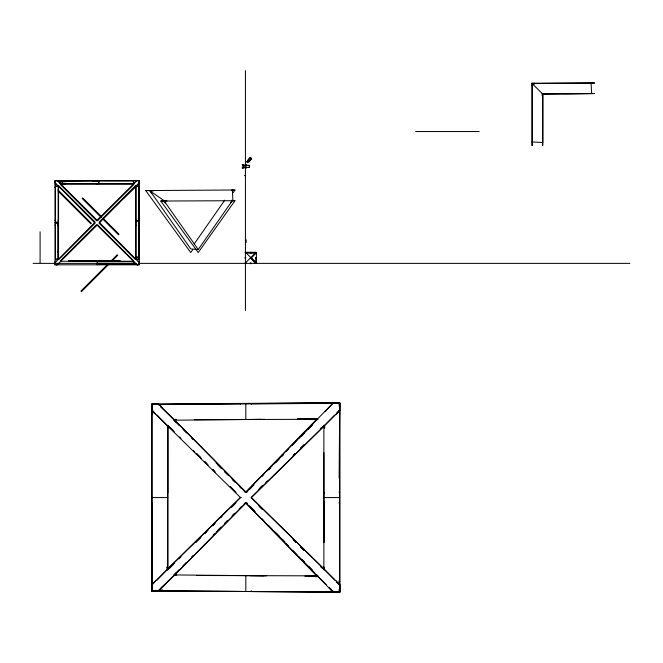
<?xml version="1.0" encoding="UTF-8"?>
<svg xmlns="http://www.w3.org/2000/svg" width="663" height="663" viewBox="0 0 663 663"><rect width="100%" height="100%" fill="white"/><g stroke="black" fill="none" stroke-linecap="round" stroke-linejoin="round"><path stroke-width="0.99" d="M133.387 264.322L133.387 261.694M339.125 477.907L339.738 402.756L339.738 591.827L151.827 591.181L151.993 404.513L240.396 403.684L240.42 404.488M167.722 569.26L167.838 425.315L167.059 425.364L157.056 415.021M323.875 568.837L323.892 452.763M339.721 591.81L339.729 584.501L338.926 580.97M564.926 93.649L594.661 93.549L542.74 94.038L532.132 83.563L594.678 82.983L532.124 83.19L532.124 145.528L532.124 83.215L532.654 83.729L534.535 83.198M245.816 591.512L245.824 575.617L173.656 574.929L173.706 575.708L160.421 588.446M542.16 95.994L542.177 93.508L544.696 94.005M151.993 404.513L151.993 410.637L152.788 414.16M54.988 182.623L95.116 223.207L58.833 259.482L58.311 258.96M54.988 263.294L56.305 264.736A1.293 0.912 0 0 0 57.233 264.744L97.486 224.782L133.76 261.056L133.362 261.462M251.219 404.413L251.244 403.61L339.754 402.781L338.975 403.56M151.902 502.993L151.993 590.625L158.996 590.642L245.923 502.968L332.785 591.761L332.818 590.982L329.13 587.393M336.804 582.321L338.942 584.534L339.754 584.501L339.738 592.382L339.738 403.311L158.996 404.496L158.946 405.275L162.543 404.463M339.158 589.606L339.754 592.357L332.685 592.332L332.735 591.553M55.004 182.068L56.305 180.626A1.293 0.912 0 0 1 57.233 180.626L97.635 220.696M55.004 262.739L95.116 222.146L58.833 185.872L58.303 186.402M255.918 263.145L256.498 263.41L256.498 258.006M54.988 180.585L139.222 180.56L139.222 264.802L54.988 264.802L54.988 180.568L55.51 181.082A1.782 1.782 0 0 1 58.029 181.09L97.105 180.56L97.105 181.223M233.152 192.742L234.975 189.991L145.727 190.579L190.753 252.528L192.577 249.959M234.951 200.715L160.802 201.038L198.22 252.528L234.951 200.74L232.257 200.732L198.22 249.537L190.753 248.923L149.821 190.563L145.719 190.579M151.835 414.184L152.225 412.386M339.174 583.647L339.754 580.954M339.133 406.054L339.738 403.311L251.244 403.61M151.827 584.501L152.233 582.736M255.86 252.354L250.78 257.667M339.216 590.095L339.738 588.197M532.132 85.941L532.654 84.077M245.078 257.667L245.766 257.667M245.758 258.371L245.086 258.371M255.802 257.667L256.49 257.667M256.482 258.371L255.819 258.396M256.357 263.261L251.277 258.006L256.366 252.91M246.147 263.128L245.733 263.551M230.865 202.721L231.868 200.209M194.184 244.001L224.74 200.185M316.234 420.309L317.395 418.784M174.725 574.68L176.474 572.418M251.376 158.996L249.031 161.731L246.926 161.78L249.238 161.739L251.376 158.996C250.457 152.241 242.55 170.283 250.597 157.38M175.463 573.462L173.706 575.708L176.607 574.954M60.83 261.479L60.3 260.949L96.574 224.674L136.976 264.736A1.293 0.912 0 0 0 137.904 264.744L139.164 263.476A1.293 0.912 -90 0 0 139.164 262.556L99.11 222.155L135.385 185.88L135.907 186.402M325.094 411.706L332.785 403.377L245.932 492.145L158.996 404.496L152.034 404.538M157.056 580.117L167.059 569.766L170.839 566.873M334.658 415.03L324.655 425.356L320.875 428.265M336.804 412.817L338.942 410.604L339.729 410.637L339.721 403.328M316.914 419.016L245.749 492.17L174.717 420.035M246.354 492.452L248.128 490.637M249.437 489.286L253.763 484.844M261.694 476.689L263.857 474.459M267.462 470.755L272.518 465.567M273.96 464.083L283.333 454.453M286.217 451.486L288.38 449.265M291.985 445.553L297.041 440.365M298.483 438.881L313.624 423.317M316.251 420.624L317.428 419.414M246.503 492.46L247.689 491.25M249.586 489.311L253.904 484.893M269.037 469.429L270.479 467.954M275.526 462.799L279.123 459.119M282.007 456.169L283.449 454.694M301.466 436.287L304.342 433.337M307.947 429.657L312.273 425.24M174.701 574.208L179.358 569.484M182.963 565.829L185.847 562.895M191.615 557.044L193.057 555.577M216.13 532.157L220.456 527.765M224.782 523.372L227.674 520.447L224.732 523.43M232.721 515.317L234.163 513.858M174.717 575.103L245.749 502.968L316.914 576.122M213.072 535.19L214.53 533.723M217.447 530.781L221.094 527.11M232.025 516.079L234.942 513.137M239.318 508.728L241.506 506.524M244.15 503.863L245.327 502.67M61.054 184.107L60.292 184.422L96.566 220.696L97.105 220.157M338.95 404.099L339.738 403.311M54.54 187.554L55.079 187.024M96.574 220.696L136.976 180.626A1.293 0.912 0 0 1 137.904 180.626L139.164 181.886A1.293 0.912 -90 0 1 139.164 182.806L99.085 223.216L135.36 259.49L135.898 258.96M97.635 220.688L133.909 184.413L133.379 183.883M54.988 264.802L55.51 264.28A1.782 1.782 0 0 0 58.029 264.28L58.551 264.636L58.551 263.758M135.658 181.612L135.658 180.726L136.18 181.082A1.782 1.782 0 0 1 138.7 181.082L139.222 180.568M107.771 264.239L80.927 291.082L81.458 291.621L109.03 264.056M111.392 260.617L117.202 254.807L117.732 255.346L111.931 261.147M124.611 252.711L125.133 252.189M245.128 263.203L250.324 258.006M245.741 263.054L245.269 263.584M255.827 252.959L256.332 252.454M155.482 590.368L151.827 591.181L152.631 590.377M167.267 569.343L240.329 497.565L241.398 497.565M152.034 590.6L151.993 584.501L240.512 497.565L151.993 410.637L152.772 410.588L155.606 414.184M168.303 569.227L174.377 563.268M178.778 558.934L180.982 556.771M195.668 542.351L201.544 536.582M204.477 533.698L208.149 530.085M212.558 525.759L215.492 522.875M220.63 517.828L222.097 516.386M231.644 507.013L236.053 502.687M169.04 568.639L173.043 564.71M195.809 542.351L200.218 538.024M204.627 533.698L206.823 531.535M212.699 525.759L214.174 524.317M231.793 507.013L234.735 504.129M258.553 489.567L262.216 485.962M265.888 482.357L267.355 480.915M293.013 455.672L295.209 453.509M304.01 444.856L300.347 448.461L303.986 444.856M259.896 488.125L262.1 485.962M293.701 454.951L295.168 453.509M251.153 497.565L323.685 426.417M116.721 205.058L119.638 202.223M123.293 198.676L134.979 187.331M151.984 580.954L152.772 584.551L151.993 584.501L155.623 580.979M336.091 414.168L339.729 410.637L251.36 497.565L339.729 584.501L338.942 584.534L336.116 580.954M320.909 428.29L323.171 426.533M167.673 569.194L170.681 566.848M162.543 587.062L158.946 589.863L158.996 590.642L162.518 589.871M255.446 263.029L255.794 258.006M251.144 252.976L251.12 252.305M251.144 263.7L251.144 263.029M250.44 252.305L250.44 252.984M250.44 263.02L250.44 263.708M155.457 403.966L152.631 404.761L151.827 403.958L158.83 403.916M232.282 200.723L232.854 200.566L232.423 190.008L231.727 190.198L232.091 190.72L231.727 190.198L234.951 190.19M336.141 592.324L338.031 591.827M337.036 403.411L339.754 402.781L151.844 403.982L151.993 584.501M329.229 591.752L332.818 590.982M65.571 183.684L61.071 184.132L58.551 180.726L58.551 181.612M65.886 183.311L60.764 183.684L60.855 181.057M92.505 181.355L96.599 181.057L92.571 181.347M60.35 183.684L65.413 183.319M323.875 569.824L324.655 569.782L334.658 580.108M246.926 161.797L249.238 161.739M338.934 492.17L339.738 492.145M323.884 493.057L324.688 493.04M176.623 419.381L173.706 419.43L160.421 406.692M261.007 419.347L173.656 420.209L173.706 419.43L175.446 421.685M297.728 418.999L317.038 418.817M250.324 419.48L264.595 419.339M297.347 419.033L316.798 418.85M532.157 83.579L534.56 84.077M160.794 201.038L164.2 201.022L198.22 249.537M194.276 419.696L318.099 419.281M315.124 576.653L318.066 576.644L326.179 584.526M136.13 220.157L135.658 220.157M415.602 131.531L479.208 131.531M243.619 165.162L242.103 164.905L243.619 164.905L243.619 167.938L242.103 167.938L243.619 167.756M244.92 165.162L246.437 164.905L244.92 164.913L244.92 167.938L246.437 167.938L244.92 167.756M245.426 165.344L249.213 165.352L249.213 167.482M245.691 165.394L249.487 165.394L249.487 167.499L245.426 167.474M58.311 181.057L133.909 181.065L133.909 183.692L60.209 183.684M56.032 184.132L55.145 184.132L55.51 183.61A1.782 1.782 0 0 1 55.51 181.09M60.606 184.132L133.139 184.132M138.177 184.132L139.056 184.132L138.7 183.61A1.782 1.782 0 0 0 138.7 181.082M55.493 186.394L58.145 186.402M136.122 186.402L138.774 186.402M54.988 220.157L55.493 220.157M58.004 220.166L58.551 220.157M138.782 220.157L139.222 220.157M136.122 220.646L138.774 220.646M136.122 221.185L138.774 221.185M55.493 222.171L58.145 222.171M54.988 222.685L58.551 222.685M135.658 222.685L136.255 222.685M138.749 222.677L139.222 222.685M55.493 223.216L58.145 223.216M54.988 225.205L55.435 225.205M58.021 225.196L58.551 225.205M135.658 225.205L136.164 225.196M138.774 225.205L139.222 225.205M245.426 239.84L246.18 239.84L246.18 242.467L245.426 242.467M245.227 252.288L256.283 252.288M245.6 252.412L250.78 257.517M136.122 256.921L138.774 256.921M136.122 257.459L138.774 257.459M245.169 258.006L245.683 258.006M255.885 258.006L256.399 258.006L256.415 252.81M55.493 258.96L58.145 258.96M136.122 258.96L138.774 258.96M56.032 261.239L55.145 261.239L55.51 261.761A1.782 1.782 0 0 0 55.51 264.28M61.071 261.239L133.139 261.239M138.177 261.239L139.056 261.239L138.7 261.761A1.782 1.782 0 0 1 138.7 264.28L139.222 264.802M97.105 261.694L133.909 261.694L133.909 264.322M33.15 263.368L136.462 263.368M138.758 263.368L629.85 263.368M97.105 264.322L135.898 264.322M151.91 497.565L167.772 497.565M323.884 497.565L339.746 497.565M196.903 575.484L318.099 575.857M151.844 591.156L240.396 591.454M250.324 575.658L266.642 575.815M305.535 576.18L316.798 576.288M245.816 575.641L264.065 575.815M304.872 576.205L317.038 576.321M151.993 590.625L339.754 592.357L338.975 591.578M532.124 141.923L542.69 142.537L542.69 93.732L542.69 145.528L542.715 94.047L591.669 93.566L591.056 83.008M324.688 502.098L323.884 502.073L323.892 542.317M338.934 502.968L339.738 502.993M323.875 425.315L324.655 425.356L324.679 428.29M338.975 410.596L339.754 410.637M167.838 569.824L167.059 569.766L167.026 566.848L167.838 569.824L167.706 426.301M58.087 223.638L58.551 223.862M58.087 251.227L58.551 251.451M153.203 191.068L149.821 190.563L151.496 192.941M167.01 201.005L163.852 200.508L150.169 191.077M329.138 402.839L331.84 403.402M330.05 591.711L332.685 592.332M255.877 263.592L250.78 258.346M167.681 425.944L170.706 428.265L168.303 425.903M323.163 568.614L320.892 566.873L324.655 569.782L323.875 566.873M170.83 428.298L167.059 425.364L167.83 428.265M251.178 497.565L323.685 568.721M258.553 505.571L262.216 509.176M293.013 539.467L295.947 542.351M304.01 550.282L300.347 546.677L303.986 550.282M259.896 507.013L262.1 509.176M293.701 540.188L295.905 542.351M171.576 428.986L173.043 430.428M196.546 453.509L200.218 457.114M204.627 461.44L206.823 463.603M212.699 469.379L214.174 470.821M230.326 486.683L234.735 491.01M171.444 428.986L174.377 431.87M179.516 436.925L180.982 438.367M193.463 450.625L194.93 452.067M196.405 453.509L201.544 458.556M204.477 461.44L208.149 465.045M212.558 469.379L215.492 472.263M230.177 486.683L236.053 492.452M251.285 258.006L256.332 263.054M245.235 252.462L245.683 252.901M245.235 252.959L255.81 253.341M101.563 216.784L82.701 197.922L82.162 198.461L101.033 217.323M103.014 218.235L118.975 234.196L118.445 234.735L102.483 218.773M57.979 189.925L91.353 223.298L90.814 223.829L58.17 191.184M338.95 591.04L339.738 591.827L251.244 591.529L251.219 590.725M217.447 464.357L221.815 468.766M224.732 471.708L228.379 475.379M232.025 479.059L234.942 482.001M239.318 486.41L241.506 488.614M244.15 491.275L245.327 492.468M174.701 420.93L179.358 425.654M182.963 429.309L186.568 432.972M191.615 438.094L193.057 439.561M216.13 462.981L221.177 468.103M224.782 471.766L227.674 474.691M232.721 479.821L234.884 482.018M158.996 404.496L162.51 408.093M246.503 502.678L247.689 503.888M250.307 506.565L253.904 510.245M276.247 533.077L279.123 536.019M282.728 539.707L284.891 541.911M302.179 559.589L304.342 561.801M308.668 566.219L312.273 569.898M246.354 502.687L247.531 503.897M249.437 505.852L255.205 511.778M261.694 518.449L263.857 520.679M268.192 525.121L272.518 529.571M273.96 531.055L284.775 542.168M286.217 543.652L288.38 545.873M292.714 550.323L297.041 554.774M298.483 556.257L314.345 572.559M316.251 574.514L317.428 575.724M329.254 588.106L332.785 591.761M174.734 420.45L176.491 422.704M316.218 574.838L317.386 576.362M316.897 575.119L318.066 576.644M164.2 201.022L163.852 200.508L165.228 202.994M250.39 157.371L251.169 158.987M339.232 404.521L339.754 406.427M151.844 403.982L152.25 405.789M532.132 83.207L532.671 85.618M338.942 410.604L339.729 414.184M332.685 402.806L332.735 403.585M245.816 403.626L245.824 419.522M167.722 425.878L167.764 493.057M323.875 426.301L323.892 542.375M250.78 252.388L250.78 252.901M250.78 263.112L250.78 263.625M245.948 165.394L245.948 167.515M245.675 164.905L245.675 167.938M245.426 70.618L245.426 310.524M242.865 164.905L242.865 167.938M135.658 186.187L135.658 259.175M135.658 263.758L135.658 264.636L136.18 264.28A1.782 1.782 0 0 0 138.7 264.28M133.379 181.065L133.379 183.692M99.624 261.239L99.624 261.686M99.624 264.322L99.624 264.802M99.06 181.057L99.06 183.684M98.522 181.057L98.522 183.684M97.635 261.694L97.635 264.322M97.105 183.278L97.105 184.132M97.105 261.239L97.105 264.802M94.585 180.56L94.594 181.107M62.786 181.057L62.786 183.684M62.247 181.057L62.247 183.684M60.325 181.057L60.325 183.684M58.551 186.187L58.551 259.175M58.087 222.685L58.087 259.299M40.087 231.835L40.087 262.714M58.551 224.84A1.102 0.771 0 0 1 58.153 225.055M58.551 252.429A1.102 0.771 0 0 1 58.153 252.644M122.249 261.529A1.102 0.771 88.4 0 1 122.812 261.529M99.235 264.172A1.127 0.796 88.4 0 1 98.364 264.172M245.426 175.678L244.92 175.43L245.426 175.678M58.145 185.897L55.493 185.897L55.493 259.49L58.145 259.49L58.145 185.897M138.774 185.872L136.122 185.872L136.122 259.473L138.774 259.473L138.774 185.872M119.862 260.551L68.562 260.551L68.562 261.313L119.862 261.313L119.862 260.551"/></g></svg>
